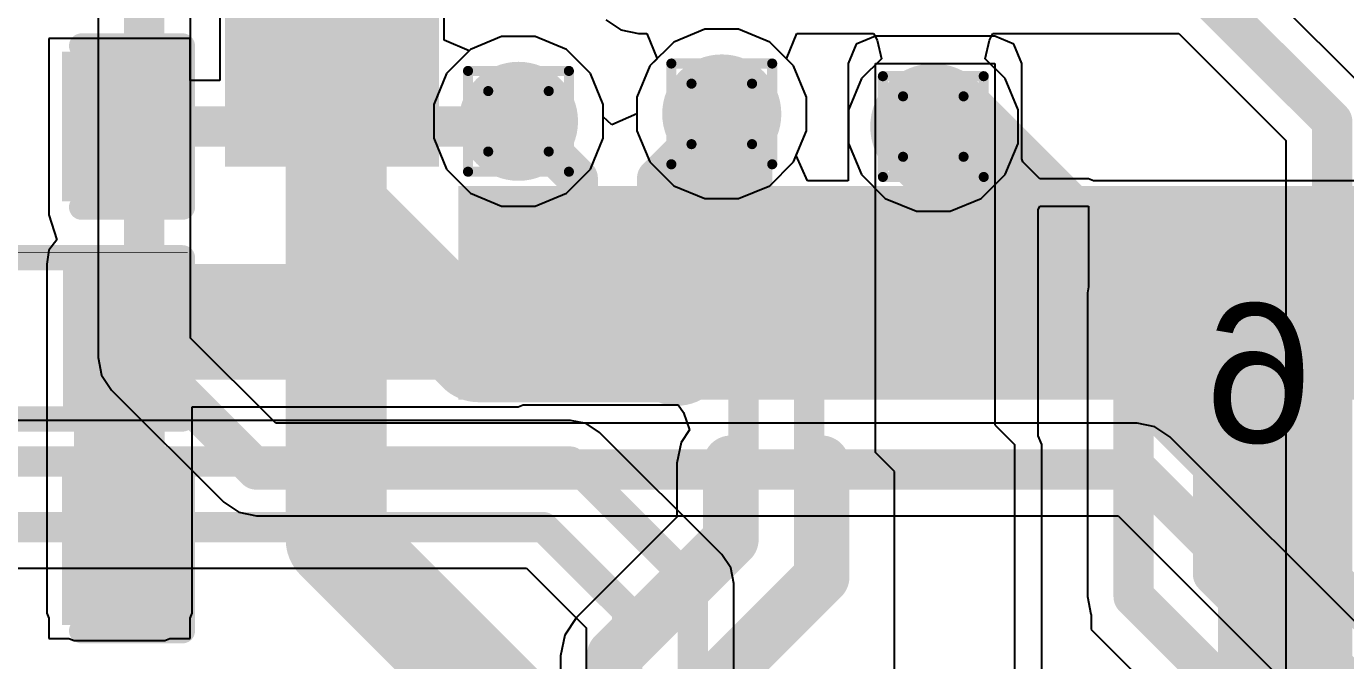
# Model space of a CAD drawing. Header units: inches. Extents: x -22 to 5433, y -13 to 5447.
# Drawn here: x 23.31 to 29.95, y 10.19 to 13.39 of the extents above; entities that cross this region are included whole.
import ezdxf

# ---------------------------------------------------------------- set-up
doc = ezdxf.new("R2010")
doc.units = ezdxf.units.IN
for name, color, linetype in [('Bottom Layer', 5, 'Continuous'), ('Bottom Overlay', 54, 'Continuous'), ('Drill Drawing', 1, 'Continuous'), ('Ground', 16, 'Continuous'), ('Power', 76, 'Continuous'), ('Top Layer', 1, 'Continuous'), ('Top Overlay', 2, 'Continuous'), ('Top Paste', 8, 'Continuous'), ('Top Solder', 216, 'Continuous'), ('Via Holes', 16, 'Continuous')]:
    doc.layers.add(name, color=color, linetype=linetype)
doc.styles.add('Arial', font='', dxfattribs={"height": 0.2})
doc.styles.get('Arial').set_extended_font_data('Arial')

msp = doc.modelspace()

# ---------------------------------------------------------------- hatches: boundary and pattern name
at = {"layer": 'Bottom Layer'}
h = msp.add_hatch(color=5, dxfattribs=at)
edge = h.paths.add_edge_path()
edge.add_arc((26.8085, 12.9506), 0.3, 0, 360)
h = msp.add_hatch(color=5, dxfattribs=at)
edge = h.paths.add_edge_path()
edge.add_arc((25.7845, 12.9133), 0.3, 0, 360)
h = msp.add_hatch(color=5, dxfattribs=at)
edge = h.paths.add_edge_path()
edge.add_arc((27.8739, 12.8868), 0.3, 0, 360)
at = {"layer": 'Ground'}
h = msp.add_hatch(color=16, dxfattribs=at)
edge = h.paths.add_edge_path()
edge.add_arc((26.8085, 12.9506), 0.3, 0, 360)
h = msp.add_hatch(color=16, dxfattribs=at)
edge = h.paths.add_edge_path()
edge.add_arc((25.7845, 12.9133), 0.3, 0, 360)
h = msp.add_hatch(color=16, dxfattribs=at)
edge = h.paths.add_edge_path()
edge.add_arc((27.8739, 12.8868), 0.3, 0, 360)
at = {"layer": 'Power'}
h = msp.add_hatch(color=76, dxfattribs=at)
edge = h.paths.add_edge_path()
edge.add_arc((26.8085, 12.9506), 0.3, 0, 360)
h = msp.add_hatch(color=76, dxfattribs=at)
edge = h.paths.add_edge_path()
edge.add_arc((25.7845, 12.9133), 0.3, 0, 360)
h = msp.add_hatch(color=76, dxfattribs=at)
edge = h.paths.add_edge_path()
edge.add_arc((27.8739, 12.8868), 0.3, 0, 360)
at = {"layer": 'Top Layer'}
for points in [[(25.2825, 13.1868), (24.4075, 13.1868), (24.4075, 13.3868), (25.2825, 13.3868)], [(24.0031, 13.2043), (24.0031, 12.5693), (23.5459, 12.5693), (23.5459, 13.2043)], [(25.2825, 12.7868), (24.4075, 12.7868), (24.4075, 12.9868), (25.2825, 12.9868)], [(25.783, 12.4863), (25.783, 11.6113), (25.583, 11.6113), (25.583, 12.4863)], [(26.183, 12.4863), (26.183, 11.6113), (25.983, 11.6113), (25.983, 12.4863)], [(26.583, 12.4863), (26.583, 11.6113), (26.383, 11.6113), (26.383, 12.4863)], [(26.983, 12.4863), (26.983, 11.6113), (26.783, 11.6113), (26.783, 12.4863)], [(27.383, 12.4863), (27.383, 11.6113), (27.183, 11.6113), (27.183, 12.4863)], [(27.783, 12.4863), (27.783, 11.6113), (27.583, 11.6113), (27.583, 12.4863)], [(28.183, 12.4863), (28.183, 11.6113), (27.983, 11.6113), (27.983, 12.4863)], [(28.583, 12.4863), (28.583, 11.6113), (28.383, 11.6113), (28.383, 12.4863)], [(28.983, 12.4863), (28.983, 11.6113), (28.783, 11.6113), (28.783, 12.4863)], [(29.383, 12.4863), (29.383, 11.6113), (29.183, 11.6113), (29.183, 12.4863)], [(29.783, 12.4863), (29.783, 11.6113), (29.583, 11.6113), (29.583, 12.4863)], [(23.5459, 11.6113), (25.783, 11.6113), (25.783, 12.1937), (23.5459, 12.1937)], [(23.5459, 10.4339), (24.0031, 10.4339), (24.0031, 12.1683), (23.5459, 12.1683)], [(24.0031, 12.1366), (24.0031, 11.5016), (23.5459, 11.5016), (23.5459, 12.1366)], [(23.5459, 10.4339), (23.5459, 11.0689), (24.0031, 11.0689), (24.0031, 10.4339)]]:
    msp.add_hatch(color=1, dxfattribs=at).paths.add_polyline_path(points)
h = msp.add_hatch(color=1, dxfattribs=at)
edge = h.paths.add_edge_path()
edge.add_arc((26.8085, 12.9506), 0.3, 0, 360)
h = msp.add_hatch(color=1, dxfattribs=at)
edge = h.paths.add_edge_path()
edge.add_arc((25.7845, 12.9133), 0.3, 0, 360)
h = msp.add_hatch(color=1, dxfattribs=at)
edge = h.paths.add_edge_path()
edge.add_arc((27.8739, 12.8868), 0.3, 0, 360)
at = {"layer": 'Top Paste'}
for points in [[(25.2825, 13.1868), (24.4075, 13.1868), (24.4075, 13.3868), (25.2825, 13.3868)], [(24.0031, 13.2043), (24.0031, 12.5693), (23.5459, 12.5693), (23.5459, 13.2043)], [(25.2825, 12.7868), (24.4075, 12.7868), (24.4075, 12.9868), (25.2825, 12.9868)], [(25.783, 12.4863), (25.783, 11.6113), (25.583, 11.6113), (25.583, 12.4863)], [(26.183, 12.4863), (26.183, 11.6113), (25.983, 11.6113), (25.983, 12.4863)], [(26.583, 12.4863), (26.583, 11.6113), (26.383, 11.6113), (26.383, 12.4863)], [(26.983, 12.4863), (26.983, 11.6113), (26.783, 11.6113), (26.783, 12.4863)], [(27.383, 12.4863), (27.383, 11.6113), (27.183, 11.6113), (27.183, 12.4863)], [(27.783, 12.4863), (27.783, 11.6113), (27.583, 11.6113), (27.583, 12.4863)], [(28.183, 12.4863), (28.183, 11.6113), (27.983, 11.6113), (27.983, 12.4863)], [(28.583, 12.4863), (28.583, 11.6113), (28.383, 11.6113), (28.383, 12.4863)], [(28.983, 12.4863), (28.983, 11.6113), (28.783, 11.6113), (28.783, 12.4863)], [(29.383, 12.4863), (29.383, 11.6113), (29.183, 11.6113), (29.183, 12.4863)], [(29.783, 12.4863), (29.783, 11.6113), (29.583, 11.6113), (29.583, 12.4863)], [(24.0031, 12.1366), (24.0031, 11.5016), (23.5459, 11.5016), (23.5459, 12.1366)], [(23.5459, 10.4339), (23.5459, 11.0689), (24.0031, 11.0689), (24.0031, 10.4339)]]:
    msp.add_hatch(color=8, dxfattribs=at).paths.add_polyline_path(points)
at = {"layer": 'Top Solder'}
for points in [[(25.3841, 13.0852), (24.3059, 13.0852), (24.3059, 13.4884), (25.3841, 13.4884)], [(24.0631, 13.2643), (24.0631, 12.5093), (23.4859, 12.5093), (23.4859, 13.2643)], [(25.3841, 12.6852), (24.3059, 12.6852), (24.3059, 13.0884), (25.3841, 13.0884)], [(25.8846, 12.5879), (25.8846, 11.5097), (25.4814, 11.5097), (25.4814, 12.5879)], [(26.2846, 12.5879), (26.2846, 11.5097), (25.8814, 11.5097), (25.8814, 12.5879)], [(26.6846, 12.5879), (26.6846, 11.5097), (26.2814, 11.5097), (26.2814, 12.5879)], [(27.0846, 12.5879), (27.0846, 11.5097), (26.6814, 11.5097), (26.6814, 12.5879)], [(27.4846, 12.5879), (27.4846, 11.5097), (27.0814, 11.5097), (27.0814, 12.5879)], [(27.8846, 12.5879), (27.8846, 11.5097), (27.4814, 11.5097), (27.4814, 12.5879)], [(28.2846, 12.5879), (28.2846, 11.5097), (27.8814, 11.5097), (27.8814, 12.5879)], [(28.6846, 12.5879), (28.6846, 11.5097), (28.2814, 11.5097), (28.2814, 12.5879)], [(29.0846, 12.5879), (29.0846, 11.5097), (28.6814, 11.5097), (28.6814, 12.5879)], [(29.4846, 12.5879), (29.4846, 11.5097), (29.0814, 11.5097), (29.0814, 12.5879)], [(29.8846, 12.5879), (29.8846, 11.5097), (29.4814, 11.5097), (29.4814, 12.5879)], [(30.2846, 12.5879), (30.2846, 11.5097), (29.8814, 11.5097), (29.8814, 12.5879)], [(24.0581, 12.1916), (24.0581, 11.4466), (23.4909, 11.4466), (23.4909, 12.1916)], [(23.4859, 10.3739), (23.4859, 11.1289), (24.0631, 11.1289), (24.0631, 10.3739)]]:
    msp.add_hatch(color=216, dxfattribs=at).paths.add_polyline_path(points)
at = {"layer": 'Via Holes'}
h = msp.add_hatch(color=7, dxfattribs=at)
edge = h.paths.add_edge_path()
edge.add_arc((26.8085, 12.9506), 0.15, 0, 360)
h = msp.add_hatch(color=7, dxfattribs=at)
edge = h.paths.add_edge_path()
edge.add_arc((25.7845, 12.9133), 0.15, 0, 360)
h = msp.add_hatch(color=7, dxfattribs=at)
edge = h.paths.add_edge_path()
edge.add_arc((27.8739, 12.8868), 0.15, 0, 360)

# ---------------------------------------------------------------- linework, layer by layer
at = {"layer": 'Bottom Layer'}
for points in [[(24.866, 12.4684, 0.508, 0.508, 0), (24.866, 19.9325, 0.508, 0.508, 0)], [(26.8085, 11.9587, 0.508, 0.508, 0), (26.8085, 12.9506, 0.508, 0.508, 0)], [(27.8739, 12.8868, 0.635, 0.635, 0), (29.6257, 11.1349, 0.635, 0.635, 0)], [(24.866, 10.8061, 0.508, 0.508, 0), (24.866, 12.4684, 0.508, 0.508, 0)], [(24.866, 12.4684, 0.508, 0.508, 0), (25.583, 11.7513, 0.508, 0.508, 0)], [(26.583, 11.7333, 0.508, 0.508, 0), (26.8085, 11.9587, 0.508, 0.508, 0)], [(25.583, 11.7513, 0.508, 0.508, 0), (26.5649, 11.7513, 0.508, 0.508, 0)], [(26.5649, 11.7513, 0.508, 0.508, 0), (26.583, 11.7333, 0.508, 0.508, 0)], [(29.6257, 9.3468, 0.635, 0.635, 0), (29.6257, 11.1349, 0.635, 0.635, 0)], [(24.866, 10.8061, 0.508, 0.508, 0), (26.2686, 9.4035, 0.508, 0.508, 0)]]:
    msp.add_lwpolyline(points, format="xyseb", dxfattribs=at)
for points in [[(26.6815, 12.9506, 0.254, 0.254, 1), (26.9355, 12.9506, 0.254, 0.254, 1)], [(27.7151, 12.8868, 0.3175, 0.3175, 1), (28.0326, 12.8868, 0.3175, 0.3175, 1)], [(24.739, 12.4684, 0.254, 0.254, 1), (24.993, 12.4684, 0.254, 0.254, 1)], [(24.739, 12.4684, 0.254, 0.254, 1), (24.993, 12.4684, 0.254, 0.254, 1)], [(24.739, 12.4684, 0.254, 0.254, 1), (24.993, 12.4684, 0.254, 0.254, 1)], [(26.6815, 11.9587, 0.254, 0.254, 1), (26.9355, 11.9587, 0.254, 0.254, 1)], [(26.6815, 11.9587, 0.254, 0.254, 1), (26.9355, 11.9587, 0.254, 0.254, 1)], [(25.456, 11.7513, 0.254, 0.254, 1), (25.71, 11.7513, 0.254, 0.254, 1)], [(25.456, 11.7513, 0.254, 0.254, 1), (25.71, 11.7513, 0.254, 0.254, 1)], [(26.4379, 11.7513, 0.254, 0.254, 1), (26.6919, 11.7513, 0.254, 0.254, 1)], [(26.4379, 11.7513, 0.254, 0.254, 1), (26.6919, 11.7513, 0.254, 0.254, 1)], [(26.456, 11.7333, 0.254, 0.254, 1), (26.71, 11.7333, 0.254, 0.254, 1)], [(26.456, 11.7333, 0.254, 0.254, 1), (26.71, 11.7333, 0.254, 0.254, 1)], [(29.4669, 11.1349, 0.3175, 0.3175, 1), (29.7844, 11.1349, 0.3175, 0.3175, 1)], [(29.4669, 11.1349, 0.3175, 0.3175, 1), (29.7844, 11.1349, 0.3175, 0.3175, 1)], [(24.739, 10.8061, 0.254, 0.254, 1), (24.993, 10.8061, 0.254, 0.254, 1)], [(24.739, 10.8061, 0.254, 0.254, 1), (24.993, 10.8061, 0.254, 0.254, 1)]]:
    msp.add_lwpolyline(points, format="xyseb", close=True, dxfattribs=at)
at = {"layer": 'Drill Drawing'}
for points in [[(26.5545, 13.2046, 0.0508, 0.0508, 0), (27.0625, 13.2046, 0.0508, 0.0508, 0)], [(26.5545, 12.6966, 0.0508, 0.0508, 0), (26.5545, 13.2046, 0.0508, 0.0508, 0)], [(27.0625, 12.6966, 0.0508, 0.0508, 0), (27.0625, 13.2046, 0.0508, 0.0508, 0)], [(25.5305, 13.1673, 0.0508, 0.0508, 0), (26.0385, 13.1673, 0.0508, 0.0508, 0)], [(25.5305, 12.6593, 0.0508, 0.0508, 0), (25.5305, 13.1673, 0.0508, 0.0508, 0)], [(26.0385, 12.6593, 0.0508, 0.0508, 0), (26.0385, 13.1673, 0.0508, 0.0508, 0)], [(27.6199, 13.1408, 0.0508, 0.0508, 0), (28.1279, 13.1408, 0.0508, 0.0508, 0)], [(27.6199, 12.6328, 0.0508, 0.0508, 0), (27.6199, 13.1408, 0.0508, 0.0508, 0)], [(28.1279, 12.6328, 0.0508, 0.0508, 0), (28.1279, 13.1408, 0.0508, 0.0508, 0)], [(25.6321, 13.0657, 0.0508, 0.0508, 0), (25.9369, 13.0657, 0.0508, 0.0508, 0)], [(25.6321, 12.7609, 0.0508, 0.0508, 0), (25.6321, 13.0657, 0.0508, 0.0508, 0)], [(25.9369, 12.7609, 0.0508, 0.0508, 0), (25.9369, 13.0657, 0.0508, 0.0508, 0)], [(26.6561, 13.103, 0.0508, 0.0508, 0), (26.9609, 13.103, 0.0508, 0.0508, 0)], [(26.6561, 12.7982, 0.0508, 0.0508, 0), (26.6561, 13.103, 0.0508, 0.0508, 0)], [(26.9609, 12.7982, 0.0508, 0.0508, 0), (26.9609, 13.103, 0.0508, 0.0508, 0)], [(27.7215, 13.0392, 0.0508, 0.0508, 0), (28.0263, 13.0392, 0.0508, 0.0508, 0)], [(27.7215, 12.7344, 0.0508, 0.0508, 0), (27.7215, 13.0392, 0.0508, 0.0508, 0)], [(28.0263, 12.7344, 0.0508, 0.0508, 0), (28.0263, 13.0392, 0.0508, 0.0508, 0)], [(25.6321, 12.7609, 0.0508, 0.0508, 0), (25.9369, 12.7609, 0.0508, 0.0508, 0)], [(26.6561, 12.7982, 0.0508, 0.0508, 0), (26.9609, 12.7982, 0.0508, 0.0508, 0)], [(27.7215, 12.7344, 0.0508, 0.0508, 0), (28.0263, 12.7344, 0.0508, 0.0508, 0)], [(26.5545, 12.6966, 0.0508, 0.0508, 0), (27.0625, 12.6966, 0.0508, 0.0508, 0)], [(25.5305, 12.6593, 0.0508, 0.0508, 0), (26.0385, 12.6593, 0.0508, 0.0508, 0)], [(27.6199, 12.6328, 0.0508, 0.0508, 0), (28.1279, 12.6328, 0.0508, 0.0508, 0)]]:
    msp.add_lwpolyline(points, format="xyseb", dxfattribs=at)
for points in [[(26.5418, 13.2046, 0.0254, 0.0254, 1), (26.5672, 13.2046, 0.0254, 0.0254, 1)], [(26.5418, 13.2046, 0.0254, 0.0254, 1), (26.5672, 13.2046, 0.0254, 0.0254, 1)], [(27.0498, 13.2046, 0.0254, 0.0254, 1), (27.0752, 13.2046, 0.0254, 0.0254, 1)], [(27.0498, 13.2046, 0.0254, 0.0254, 1), (27.0752, 13.2046, 0.0254, 0.0254, 1)], [(25.5178, 13.1673, 0.0254, 0.0254, 1), (25.5432, 13.1673, 0.0254, 0.0254, 1)], [(25.5178, 13.1673, 0.0254, 0.0254, 1), (25.5432, 13.1673, 0.0254, 0.0254, 1)], [(26.0258, 13.1673, 0.0254, 0.0254, 1), (26.0512, 13.1673, 0.0254, 0.0254, 1)], [(26.0258, 13.1673, 0.0254, 0.0254, 1), (26.0512, 13.1673, 0.0254, 0.0254, 1)], [(27.6072, 13.1408, 0.0254, 0.0254, 1), (27.6326, 13.1408, 0.0254, 0.0254, 1)], [(27.6072, 13.1408, 0.0254, 0.0254, 1), (27.6326, 13.1408, 0.0254, 0.0254, 1)], [(28.1152, 13.1408, 0.0254, 0.0254, 1), (28.1406, 13.1408, 0.0254, 0.0254, 1)], [(28.1152, 13.1408, 0.0254, 0.0254, 1), (28.1406, 13.1408, 0.0254, 0.0254, 1)], [(25.6194, 13.0657, 0.0254, 0.0254, 1), (25.6448, 13.0657, 0.0254, 0.0254, 1)], [(25.6194, 13.0657, 0.0254, 0.0254, 1), (25.6448, 13.0657, 0.0254, 0.0254, 1)], [(25.9242, 13.0657, 0.0254, 0.0254, 1), (25.9496, 13.0657, 0.0254, 0.0254, 1)], [(25.9242, 13.0657, 0.0254, 0.0254, 1), (25.9496, 13.0657, 0.0254, 0.0254, 1)], [(26.6434, 13.103, 0.0254, 0.0254, 1), (26.6688, 13.103, 0.0254, 0.0254, 1)], [(26.6434, 13.103, 0.0254, 0.0254, 1), (26.6688, 13.103, 0.0254, 0.0254, 1)], [(26.9482, 13.103, 0.0254, 0.0254, 1), (26.9736, 13.103, 0.0254, 0.0254, 1)], [(26.9482, 13.103, 0.0254, 0.0254, 1), (26.9736, 13.103, 0.0254, 0.0254, 1)], [(27.7088, 13.0392, 0.0254, 0.0254, 1), (27.7342, 13.0392, 0.0254, 0.0254, 1)], [(27.7088, 13.0392, 0.0254, 0.0254, 1), (27.7342, 13.0392, 0.0254, 0.0254, 1)], [(28.0136, 13.0392, 0.0254, 0.0254, 1), (28.039, 13.0392, 0.0254, 0.0254, 1)], [(28.0136, 13.0392, 0.0254, 0.0254, 1), (28.039, 13.0392, 0.0254, 0.0254, 1)], [(25.6194, 12.7609, 0.0254, 0.0254, 1), (25.6448, 12.7609, 0.0254, 0.0254, 1)], [(25.6194, 12.7609, 0.0254, 0.0254, 1), (25.6448, 12.7609, 0.0254, 0.0254, 1)], [(25.9242, 12.7609, 0.0254, 0.0254, 1), (25.9496, 12.7609, 0.0254, 0.0254, 1)], [(25.9242, 12.7609, 0.0254, 0.0254, 1), (25.9496, 12.7609, 0.0254, 0.0254, 1)], [(26.6434, 12.7982, 0.0254, 0.0254, 1), (26.6688, 12.7982, 0.0254, 0.0254, 1)], [(26.6434, 12.7982, 0.0254, 0.0254, 1), (26.6688, 12.7982, 0.0254, 0.0254, 1)], [(26.9482, 12.7982, 0.0254, 0.0254, 1), (26.9736, 12.7982, 0.0254, 0.0254, 1)], [(26.9482, 12.7982, 0.0254, 0.0254, 1), (26.9736, 12.7982, 0.0254, 0.0254, 1)], [(27.7088, 12.7344, 0.0254, 0.0254, 1), (27.7342, 12.7344, 0.0254, 0.0254, 1)], [(27.7088, 12.7344, 0.0254, 0.0254, 1), (27.7342, 12.7344, 0.0254, 0.0254, 1)], [(28.0136, 12.7344, 0.0254, 0.0254, 1), (28.039, 12.7344, 0.0254, 0.0254, 1)], [(28.0136, 12.7344, 0.0254, 0.0254, 1), (28.039, 12.7344, 0.0254, 0.0254, 1)], [(26.5418, 12.6966, 0.0254, 0.0254, 1), (26.5672, 12.6966, 0.0254, 0.0254, 1)], [(26.5418, 12.6966, 0.0254, 0.0254, 1), (26.5672, 12.6966, 0.0254, 0.0254, 1)], [(27.0498, 12.6966, 0.0254, 0.0254, 1), (27.0752, 12.6966, 0.0254, 0.0254, 1)], [(27.0498, 12.6966, 0.0254, 0.0254, 1), (27.0752, 12.6966, 0.0254, 0.0254, 1)], [(25.5178, 12.6593, 0.0254, 0.0254, 1), (25.5432, 12.6593, 0.0254, 0.0254, 1)], [(25.5178, 12.6593, 0.0254, 0.0254, 1), (25.5432, 12.6593, 0.0254, 0.0254, 1)], [(26.0258, 12.6593, 0.0254, 0.0254, 1), (26.0512, 12.6593, 0.0254, 0.0254, 1)], [(26.0258, 12.6593, 0.0254, 0.0254, 1), (26.0512, 12.6593, 0.0254, 0.0254, 1)], [(27.6072, 12.6328, 0.0254, 0.0254, 1), (27.6326, 12.6328, 0.0254, 0.0254, 1)], [(27.6072, 12.6328, 0.0254, 0.0254, 1), (27.6326, 12.6328, 0.0254, 0.0254, 1)], [(28.1152, 12.6328, 0.0254, 0.0254, 1), (28.1406, 12.6328, 0.0254, 0.0254, 1)], [(28.1152, 12.6328, 0.0254, 0.0254, 1), (28.1406, 12.6328, 0.0254, 0.0254, 1)]]:
    msp.add_lwpolyline(points, format="xyseb", close=True, dxfattribs=at)
at = {"layer": 'Ground'}
for p, q in [((30.0478, 13.0781), (29.3721, 13.7538)), ((26.2249, 13.4242), (26.3005, 13.3737)), ((26.3005, 13.3737), (26.3897, 13.3559)), ((26.3897, 13.3559), (26.4303, 13.3559)), ((26.4303, 13.3559), (26.4829, 13.2289)), ((27.1341, 13.2289), (27.1867, 13.3559)), ((27.1867, 13.3559), (27.5732, 13.3559)), ((27.5732, 13.3559), (27.5915, 13.3227)), ((28.1563, 13.3227), (28.1745, 13.3559)), ((28.1745, 13.3559), (29.1107, 13.3559)), ((29.1107, 13.3559), (29.6499, 12.8167)), ((25.6996, 13.3403), (25.5426, 13.2752)), ((25.8694, 13.3403), (25.6996, 13.3403)), ((26.0264, 13.2752), (25.8694, 13.3403)), ((27.5915, 13.3227), (27.6122, 13.2289)), ((28.1356, 13.2289), (28.1563, 13.3227)), ((25.5426, 13.2752), (25.4225, 13.1551)), ((26.1465, 13.1551), (26.0264, 13.2752)), ((26.4829, 13.2289), (26.4465, 13.1925)), ((27.1705, 13.1925), (27.1341, 13.2289)), ((27.6122, 13.2289), (27.5119, 13.1286)), ((28.2358, 13.1286), (28.1356, 13.2289)), ((26.4465, 13.1925), (26.3815, 13.0356)), ((27.2355, 13.0356), (27.1705, 13.1925)), ((25.4225, 13.1551), (25.3575, 12.9982)), ((26.2115, 12.9982), (26.1465, 13.1551)), ((27.5119, 13.1286), (27.4469, 12.9717)), ((28.3009, 12.9717), (28.2358, 13.1286)), ((26.3815, 13.0356), (26.3815, 12.8657)), ((27.2355, 12.8657), (27.2355, 13.0356)), ((25.3575, 12.9982), (25.3575, 12.8283)), ((26.2115, 12.8283), (26.2115, 12.9982)), ((27.4469, 12.9717), (27.4469, 12.8018)), ((28.3009, 12.8018), (28.3009, 12.9717)), ((25.3575, 12.8283), (25.4225, 12.6714)), ((26.1465, 12.6714), (26.2115, 12.8283)), ((26.3815, 12.8657), (26.4465, 12.7088)), ((27.1705, 12.7088), (27.2355, 12.8657)), ((27.4469, 12.8018), (27.5119, 12.6449)), ((28.2358, 12.6449), (28.3009, 12.8018)), ((29.6499, 12.8167), (29.6499, 8.0591)), ((26.4465, 12.7088), (26.5666, 12.5887)), ((27.0503, 12.5887), (27.1705, 12.7088)), ((25.4225, 12.6714), (25.5426, 12.5513)), ((26.0264, 12.5513), (26.1465, 12.6714)), ((27.5119, 12.6449), (27.632, 12.5248)), ((28.1157, 12.5248), (28.2358, 12.6449)), ((26.5666, 12.5887), (26.7235, 12.5236)), ((26.8934, 12.5236), (27.0503, 12.5887)), ((25.5426, 12.5513), (25.6996, 12.4863)), ((25.8694, 12.4863), (26.0264, 12.5513)), ((26.7235, 12.5236), (26.8934, 12.5236)), ((27.632, 12.5248), (27.7889, 12.4598)), ((27.9588, 12.4598), (28.1157, 12.5248)), ((25.6996, 12.4863), (25.8694, 12.4863)), ((27.7889, 12.4598), (27.9588, 12.4598)), ((26.0468, 11.4052), (22.6074, 11.4052)), ((26.1261, 11.3895), (26.0468, 11.4052)), ((26.0468, 11.4052), (26.0468, 11.4052)), ((26.1933, 11.3445), (26.1261, 11.3895)), ((26.8088, 10.7291), (26.1933, 11.3445)), ((26.8537, 10.6619), (26.8088, 10.7291)), ((26.8088, 10.7291), (26.8088, 10.7291)), ((16.6856, 10.6607), (25.8242, 10.6607)), ((25.8242, 10.6607), (26.1249, 10.36)), ((26.8695, 10.5826), (26.8537, 10.6619)), ((26.8695, 7.4069), (26.8695, 10.5826)), ((26.8695, 10.5826), (26.8695, 10.5826)), ((26.1249, 10.36), (26.1249, 9.625))]:
    msp.add_line(p, q, dxfattribs=at)
for points in [[(29.2073, 13.589, 0.2032, 0.2032, 0), (29.883, 12.9133, 0.2032, 0.2032, 0)], [(29.883, 7.9625, 0.2032, 0.2032, 0), (29.883, 12.9133, 0.2032, 0.2032, 0)], [(8.7833, 11.198, 0.1524, 0.1524, 0), (26.0468, 11.198, 0.1524, 0.1524, 0)], [(26.0468, 11.198, 0.1524, 0.1524, 0), (26.6623, 10.5826, 0.1524, 0.1524, 0)], [(8.6465, 10.8678, 0.1524, 0.1524, 0), (25.9101, 10.8678, 0.1524, 0.1524, 0)], [(25.9101, 10.8678, 0.1524, 0.1524, 0), (26.3321, 10.4458, 0.1524, 0.1524, 0)], [(26.6623, 7.1783, 0.1524, 0.1524, 0), (26.6623, 10.5826, 0.1524, 0.1524, 0)], [(26.3321, 9.9246, 0.1524, 0.1524, 0), (26.3321, 10.4458, 0.1524, 0.1524, 0)]]:
    msp.add_lwpolyline(points, format="xyseb", dxfattribs=at)
for points in [[(29.8322, 12.9133, 0.1016, 0.1016, 1), (29.9338, 12.9133, 0.1016, 0.1016, 1)], [(29.8322, 12.9133, 0.1016, 0.1016, 1), (29.9338, 12.9133, 0.1016, 0.1016, 1)], [(26.0087, 11.198, 0.0762, 0.0762, 1), (26.0849, 11.198, 0.0762, 0.0762, 1)], [(26.0087, 11.198, 0.0762, 0.0762, 1), (26.0849, 11.198, 0.0762, 0.0762, 1)], [(25.872, 10.8678, 0.0762, 0.0762, 1), (25.9482, 10.8678, 0.0762, 0.0762, 1)], [(25.872, 10.8678, 0.0762, 0.0762, 1), (25.9482, 10.8678, 0.0762, 0.0762, 1)], [(26.6242, 10.5826, 0.0762, 0.0762, 1), (26.7004, 10.5826, 0.0762, 0.0762, 1)], [(26.6242, 10.5826, 0.0762, 0.0762, 1), (26.7004, 10.5826, 0.0762, 0.0762, 1)], [(26.294, 10.4458, 0.0762, 0.0762, 1), (26.3702, 10.4458, 0.0762, 0.0762, 1)], [(26.294, 10.4458, 0.0762, 0.0762, 1), (26.3702, 10.4458, 0.0762, 0.0762, 1)]]:
    msp.add_lwpolyline(points, format="xyseb", close=True, dxfattribs=at)
at = {"layer": 'Power'}
for p, q in [((23.6668, 13.7211), (23.6668, 11.7232)), ((24.133, 11.8197), (24.133, 13.7211)), ((26.7235, 13.3776), (26.5666, 13.3126)), ((26.8934, 13.3776), (26.7235, 13.3776)), ((27.0503, 13.3126), (26.8934, 13.3776)), ((26.5666, 13.3126), (26.4465, 13.1925)), ((27.1705, 13.1925), (27.0503, 13.3126)), ((26.4465, 13.1925), (26.3815, 13.0356)), ((27.2355, 13.0356), (27.1705, 13.1925)), ((26.3815, 13.0356), (26.3815, 12.8657)), ((27.2355, 12.8657), (27.2355, 13.0356)), ((26.3815, 12.8657), (26.4465, 12.7088)), ((27.1705, 12.7088), (27.2355, 12.8657)), ((26.4465, 12.7088), (26.5666, 12.5887)), ((27.0503, 12.5887), (27.1705, 12.7088)), ((26.5666, 12.5887), (26.7235, 12.5236)), ((26.8934, 12.5236), (27.0503, 12.5887)), ((26.7235, 12.5236), (26.8934, 12.5236)), ((24.5618, 11.3909), (24.133, 11.8197)), ((23.6668, 11.7232), (23.6846, 11.634)), ((23.6846, 11.634), (23.7351, 11.5584)), ((23.7351, 11.5584), (24.3004, 10.993)), ((28.9009, 11.3909), (24.5618, 11.3909)), ((28.9901, 11.3732), (28.9009, 11.3909)), ((29.0657, 11.3226), (28.9901, 11.3732)), ((30.2332, 10.1551), (29.0657, 11.3226)), ((24.3004, 10.993), (24.3761, 10.9425)), ((24.3761, 10.9425), (24.4653, 10.9247)), ((24.4653, 10.9247), (28.8044, 10.9247)), ((28.8044, 10.9247), (31.2892, 8.4399))]:
    msp.add_line(p, q, dxfattribs=at)
for points in [[(23.8999, 11.7232, 0.2032, 0.2032, 0), (23.8999, 14.0868, 0.2032, 0.2032, 0)], [(23.8999, 11.7232, 0.2032, 0.2032, 0), (24.4653, 11.1578, 0.2032, 0.2032, 0)], [(24.4653, 11.1578, 0.2032, 0.2032, 0), (28.9009, 11.1578, 0.2032, 0.2032, 0)], [(28.9009, 11.1578, 0.2032, 0.2032, 0), (39.0623, 0.9965, 0.2032, 0.2032, 0)]]:
    msp.add_lwpolyline(points, format="xyseb", dxfattribs=at)
for points in [[(23.8491, 11.7232, 0.1016, 0.1016, 1), (23.9507, 11.7232, 0.1016, 0.1016, 1)], [(23.8491, 11.7232, 0.1016, 0.1016, 1), (23.9507, 11.7232, 0.1016, 0.1016, 1)], [(24.4145, 11.1578, 0.1016, 0.1016, 1), (24.5161, 11.1578, 0.1016, 0.1016, 1)], [(24.4145, 11.1578, 0.1016, 0.1016, 1), (24.5161, 11.1578, 0.1016, 0.1016, 1)], [(28.8501, 11.1578, 0.1016, 0.1016, 1), (28.9517, 11.1578, 0.1016, 0.1016, 1)], [(28.8501, 11.1578, 0.1016, 0.1016, 1), (28.9517, 11.1578, 0.1016, 0.1016, 1)]]:
    msp.add_lwpolyline(points, format="xyseb", close=True, dxfattribs=at)
at = {"layer": 'Top Layer'}
for p, q in [((25.4095, 13.3217), (25.4095, 13.7902)), ((24.2805, 13.6839), (24.2805, 13.1198)), ((26.7235, 13.3776), (26.5666, 13.3126)), ((26.8934, 13.3776), (26.7235, 13.3776)), ((27.0503, 13.3126), (26.8934, 13.3776)), ((24.1301, 13.3313), (23.4189, 13.3313)), ((23.4189, 13.3313), (23.4189, 12.4423)), ((24.1301, 13.1198), (24.1301, 13.3313)), ((25.5365, 13.2691), (25.4095, 13.3217)), ((25.6996, 13.3403), (25.5426, 13.2752)), ((25.8694, 13.3403), (25.6996, 13.3403)), ((26.0264, 13.2752), (25.8694, 13.3403)), ((26.5666, 13.3126), (26.4465, 13.1925)), ((27.1705, 13.1925), (27.0503, 13.3126)), ((27.4858, 13.3015), (27.4455, 13.2043)), ((27.583, 13.3417), (27.4858, 13.3015)), ((28.183, 13.3417), (27.583, 13.3417)), ((28.2802, 13.3015), (28.183, 13.3417)), ((28.3205, 13.2043), (28.2802, 13.3015)), ((25.5426, 13.2752), (25.5365, 13.2691)), ((26.1465, 13.1551), (26.0264, 13.2752)), ((26.4465, 13.1925), (26.3815, 13.0356)), ((27.2355, 13.0356), (27.1705, 13.1925)), ((27.4455, 13.2043), (27.4455, 12.6133)), ((27.583, 11.244), (27.583, 13.2043)), ((27.583, 13.2043), (28.183, 13.2043)), ((28.183, 13.2043), (28.183, 11.3833)), ((28.3205, 12.7248), (28.3205, 13.2043)), ((24.2805, 13.1198), (24.1301, 13.1198)), ((26.2115, 12.9982), (26.1465, 13.1551)), ((26.3815, 13.0356), (26.3815, 12.9516)), ((27.2355, 12.8657), (27.2355, 13.0356)), ((26.2115, 12.9356), (26.2115, 12.9982)), ((26.2545, 12.896), (26.2115, 12.9356)), ((26.3815, 12.9516), (26.2545, 12.896)), ((27.1835, 12.7403), (27.2355, 12.8657)), ((27.2409, 12.6133), (27.1835, 12.7403)), ((28.3256, 12.7094), (28.3205, 12.7248)), ((28.4103, 12.6237), (28.3256, 12.7094)), ((27.4455, 12.6133), (27.2409, 12.6133)), ((28.656, 12.6237), (28.4103, 12.6237)), ((28.6813, 12.6133), (28.656, 12.6237)), ((30.9981, 12.6133), (28.6813, 12.6133)), ((23.4189, 12.4423), (23.4189, 12.4423)), ((23.4189, 12.4423), (23.4587, 12.3153)), ((28.4023, 12.4669), (28.4103, 12.4863)), ((28.4023, 11.3271), (28.4023, 12.4669)), ((28.4103, 12.4863), (28.656, 12.4863)), ((28.656, 12.4863), (28.656, 12.0793)), ((23.4587, 12.3153), (23.4189, 12.2636)), ((23.4189, 12.2636), (23.4084, 12.1937)), ((23.4189, 12.2636), (23.4189, 12.2636)), ((23.4084, 12.1937), (23.4084, 11.6113)), ((28.656, 12.0793), (28.6499, 12.0488)), ((28.6499, 12.0488), (28.6499, 10.9761)), ((23.4084, 11.6113), (23.4084, 10.4339)), ((24.1406, 10.4339), (24.1406, 11.4738)), ((24.1406, 11.4738), (25.783, 11.4738)), ((25.783, 11.4738), (25.8083, 11.4843)), ((25.8083, 11.4843), (26.5894, 11.4843)), ((26.5894, 11.4843), (26.6165, 11.4461)), ((26.6165, 11.4461), (26.6456, 11.3573)), ((28.183, 11.3833), (28.283, 11.2833)), ((26.6456, 11.3573), (26.6032, 11.2938)), ((28.4205, 11.2833), (28.4023, 11.3271)), ((26.6032, 11.2938), (26.5825, 11.1897)), ((27.6784, 11.1486), (27.583, 11.244)), ((28.283, 11.2833), (28.283, 8.8493)), ((28.4205, 9.4335), (28.4205, 11.2833)), ((28.4205, 11.2833), (28.4205, 11.2833)), ((26.5825, 11.1897), (26.5825, 10.9178)), ((27.6784, 8.8493), (27.6784, 11.1486)), ((28.6499, 10.9761), (28.6499, 10.5172)), ((26.5825, 10.9178), (26.0763, 10.4116)), ((28.6499, 10.5172), (28.6677, 10.428)), ((23.4084, 10.4339), (23.4189, 10.4087)), ((24.1301, 10.4087), (24.1406, 10.4339)), ((23.4189, 10.4087), (23.4189, 10.3069)), ((24.1301, 10.3069), (24.1301, 10.4087)), ((26.0763, 10.4116), (26.0174, 10.3234)), ((28.6677, 10.428), (28.6687, 10.4264)), ((28.6687, 10.4264), (28.6687, 10.3519)), ((23.4189, 10.3069), (23.5206, 10.3069)), ((23.5206, 10.3069), (23.5459, 10.2965)), ((24.0031, 10.2965), (24.0284, 10.3069)), ((24.0284, 10.3069), (24.1301, 10.3069)), ((26.0174, 10.3234), (25.9967, 10.2194)), ((28.6687, 10.3519), (29.883, 9.1376)), ((23.5459, 10.2965), (24.0031, 10.2965)), ((25.9967, 10.2194), (25.9967, 9.4653))]:
    msp.add_line(p, q, dxfattribs=at)
for points in [[(26.483, 12.6252, 0.2032, 0.2032, 0), (26.8085, 12.9506, 0.2032, 0.2032, 0)], [(23.7745, 12.8868, 0.2032, 0.2032, 0), (24.845, 12.8868, 0.2032, 0.2032, 0)], [(24.845, 12.8868, 0.2032, 0.2032, 0), (25.7844, 12.8868, 0.2032, 0.2032, 0)], [(25.7579, 12.9133, 0.2032, 0.2032, 0), (25.7845, 12.9133, 0.2032, 0.2032, 0)], [(25.7844, 12.9132, 0.2032, 0.2032, 0), (25.7845, 12.9133, 0.2032, 0.2032, 0)], [(25.7844, 12.8868, 0.2032, 0.2032, 0), (25.7844, 12.9132, 0.2032, 0.2032, 0)], [(25.7844, 12.8868, 0.2032, 0.2032, 0), (25.8221, 12.8868, 0.2032, 0.2032, 0)], [(25.8221, 12.8868, 0.2032, 0.2032, 0), (26.083, 12.6258, 0.2032, 0.2032, 0)], [(26.083, 12.0488, 0.2032, 0.2032, 0), (26.083, 12.6258, 0.2032, 0.2032, 0)], [(26.483, 12.0488, 0.2032, 0.2032, 0), (26.483, 12.6252, 0.2032, 0.2032, 0)], [(26.883, 12.0488, 0.1524, 0.1524, 0), (26.9179, 12.0139, 0.1524, 0.1524, 0)], [(27.2481, 12.0139, 0.1524, 0.1524, 0), (27.283, 12.0488, 0.1524, 0.1524, 0)], [(28.883, 10.9761, 0.2032, 0.2032, 0), (28.883, 12.0488, 0.2032, 0.2032, 0)], [(29.283, 11.0761, 0.2032, 0.2032, 0), (29.283, 12.0488, 0.2032, 0.2032, 0)], [(29.683, 10.8052, 0.2032, 0.2032, 0), (29.683, 12.0488, 0.2032, 0.2032, 0)], [(26.9179, 11.2532, 0.1524, 0.1524, 0), (26.9179, 12.0139, 0.1524, 0.1524, 0)], [(27.2481, 11.2532, 0.1524, 0.1524, 0), (27.2481, 12.0139, 0.1524, 0.1524, 0)], [(26.8544, 10.8052, 0.2794, 0.2794, 0), (26.8544, 11.1897, 0.2794, 0.2794, 0)], [(26.8544, 11.1897, 0.1524, 0.1524, 0), (26.9179, 11.2532, 0.1524, 0.1524, 0)], [(27.3116, 10.6158, 0.2794, 0.2794, 0), (27.3116, 11.1897, 0.2794, 0.2794, 0)], [(27.2481, 11.2532, 0.1524, 0.1524, 0), (27.3116, 11.1897, 0.1524, 0.1524, 0)], [(29.283, 10.63, 0.2032, 0.2032, 0), (29.283, 11.0761, 0.2032, 0.2032, 0)], [(28.883, 10.5172, 0.2032, 0.2032, 0), (28.883, 10.9761, 0.2032, 0.2032, 0)], [(26.2686, 10.2194, 0.2794, 0.2794, 0), (26.8544, 10.8052, 0.2794, 0.2794, 0)], [(29.683, 10.8052, 0.2032, 0.2032, 0), (29.983, 10.5052, 0.2032, 0.2032, 0)], [(26.7258, 10.03, 0.2794, 0.2794, 0), (27.3116, 10.6158, 0.2794, 0.2794, 0)], [(29.283, 10.63, 0.2032, 0.2032, 0), (30.1558, 9.7572, 0.2032, 0.2032, 0)], [(28.883, 10.5172, 0.2032, 0.2032, 0), (30.143, 9.2572, 0.2032, 0.2032, 0)], [(29.983, 10.5052, 0.2032, 0.2032, 0), (30.231, 10.2572, 0.2032, 0.2032, 0)], [(26.2686, 9.3527, 0.2794, 0.2794, 0), (26.2686, 10.2194, 0.2794, 0.2794, 0)]]:
    msp.add_lwpolyline(points, format="xyseb", dxfattribs=at)
for points in [[(26.7577, 12.9506, 0.1016, 0.1016, 1), (26.8593, 12.9506, 0.1016, 0.1016, 1)], [(23.7237, 12.8868, 0.1016, 0.1016, 1), (23.8253, 12.8868, 0.1016, 0.1016, 1)], [(24.7942, 12.8868, 0.1016, 0.1016, 1), (24.8958, 12.8868, 0.1016, 0.1016, 1)], [(24.7942, 12.8868, 0.1016, 0.1016, 1), (24.8958, 12.8868, 0.1016, 0.1016, 1)], [(25.7071, 12.9133, 0.1016, 0.1016, 1), (25.8087, 12.9133, 0.1016, 0.1016, 1)], [(25.7336, 12.9132, 0.1016, 0.1016, 1), (25.8352, 12.9132, 0.1016, 0.1016, 1)], [(25.7336, 12.9132, 0.1016, 0.1016, 1), (25.8352, 12.9132, 0.1016, 0.1016, 1)], [(25.7336, 12.8868, 0.1016, 0.1016, 1), (25.8352, 12.8868, 0.1016, 0.1016, 1)], [(25.7336, 12.8868, 0.1016, 0.1016, 1), (25.8352, 12.8868, 0.1016, 0.1016, 1)], [(25.7336, 12.8868, 0.1016, 0.1016, 1), (25.8352, 12.8868, 0.1016, 0.1016, 1)], [(25.7337, 12.9133, 0.1016, 0.1016, 1), (25.8353, 12.9133, 0.1016, 0.1016, 1)], [(25.7337, 12.9133, 0.1016, 0.1016, 1), (25.8353, 12.9133, 0.1016, 0.1016, 1)], [(25.7713, 12.8868, 0.1016, 0.1016, 1), (25.8729, 12.8868, 0.1016, 0.1016, 1)], [(25.7713, 12.8868, 0.1016, 0.1016, 1), (25.8729, 12.8868, 0.1016, 0.1016, 1)], [(26.0322, 12.6258, 0.1016, 0.1016, 1), (26.1338, 12.6258, 0.1016, 0.1016, 1)], [(26.0322, 12.6258, 0.1016, 0.1016, 1), (26.1338, 12.6258, 0.1016, 0.1016, 1)], [(26.4322, 12.6252, 0.1016, 0.1016, 1), (26.5338, 12.6252, 0.1016, 0.1016, 1)], [(26.4322, 12.6252, 0.1016, 0.1016, 1), (26.5338, 12.6252, 0.1016, 0.1016, 1)], [(26.0322, 12.0488, 0.1016, 0.1016, 1), (26.1338, 12.0488, 0.1016, 0.1016, 1)], [(26.4322, 12.0488, 0.1016, 0.1016, 1), (26.5338, 12.0488, 0.1016, 0.1016, 1)], [(26.8449, 12.0488, 0.0762, 0.0762, 1), (26.9211, 12.0488, 0.0762, 0.0762, 1)], [(27.2449, 12.0488, 0.0762, 0.0762, 1), (27.3211, 12.0488, 0.0762, 0.0762, 1)], [(28.8322, 12.0488, 0.1016, 0.1016, 1), (28.9338, 12.0488, 0.1016, 0.1016, 1)], [(29.2322, 12.0488, 0.1016, 0.1016, 1), (29.3338, 12.0488, 0.1016, 0.1016, 1)], [(29.6322, 12.0488, 0.1016, 0.1016, 1), (29.7338, 12.0488, 0.1016, 0.1016, 1)], [(26.8798, 12.0139, 0.0762, 0.0762, 1), (26.956, 12.0139, 0.0762, 0.0762, 1)], [(26.8798, 12.0139, 0.0762, 0.0762, 1), (26.956, 12.0139, 0.0762, 0.0762, 1)], [(27.21, 12.0139, 0.0762, 0.0762, 1), (27.2862, 12.0139, 0.0762, 0.0762, 1)], [(27.21, 12.0139, 0.0762, 0.0762, 1), (27.2862, 12.0139, 0.0762, 0.0762, 1)], [(26.7846, 11.1897, 0.1397, 0.1397, 1), (26.9243, 11.1897, 0.1397, 0.1397, 1)], [(26.8798, 11.2532, 0.0762, 0.0762, 1), (26.956, 11.2532, 0.0762, 0.0762, 1)], [(26.8798, 11.2532, 0.0762, 0.0762, 1), (26.956, 11.2532, 0.0762, 0.0762, 1)], [(27.21, 11.2532, 0.0762, 0.0762, 1), (27.2862, 11.2532, 0.0762, 0.0762, 1)], [(27.2418, 11.1897, 0.1397, 0.1397, 1), (27.3815, 11.1897, 0.1397, 0.1397, 1)], [(27.21, 11.2532, 0.0762, 0.0762, 1), (27.2862, 11.2532, 0.0762, 0.0762, 1)], [(26.8163, 11.1897, 0.0762, 0.0762, 1), (26.8925, 11.1897, 0.0762, 0.0762, 1)], [(27.2735, 11.1897, 0.0762, 0.0762, 1), (27.3497, 11.1897, 0.0762, 0.0762, 1)], [(29.2322, 11.0761, 0.1016, 0.1016, 1), (29.3338, 11.0761, 0.1016, 0.1016, 1)], [(29.2322, 11.0761, 0.1016, 0.1016, 1), (29.3338, 11.0761, 0.1016, 0.1016, 1)], [(28.8322, 10.9761, 0.1016, 0.1016, 1), (28.9338, 10.9761, 0.1016, 0.1016, 1)], [(28.8322, 10.9761, 0.1016, 0.1016, 1), (28.9338, 10.9761, 0.1016, 0.1016, 1)], [(26.7846, 10.8052, 0.1397, 0.1397, 1), (26.9243, 10.8052, 0.1397, 0.1397, 1)], [(26.7846, 10.8052, 0.1397, 0.1397, 1), (26.9243, 10.8052, 0.1397, 0.1397, 1)], [(29.6322, 10.8052, 0.1016, 0.1016, 1), (29.7338, 10.8052, 0.1016, 0.1016, 1)], [(29.6322, 10.8052, 0.1016, 0.1016, 1), (29.7338, 10.8052, 0.1016, 0.1016, 1)], [(27.2418, 10.6158, 0.1397, 0.1397, 1), (27.3815, 10.6158, 0.1397, 0.1397, 1)], [(27.2418, 10.6158, 0.1397, 0.1397, 1), (27.3815, 10.6158, 0.1397, 0.1397, 1)], [(29.2322, 10.63, 0.1016, 0.1016, 1), (29.3338, 10.63, 0.1016, 0.1016, 1)], [(29.2322, 10.63, 0.1016, 0.1016, 1), (29.3338, 10.63, 0.1016, 0.1016, 1)], [(28.8322, 10.5172, 0.1016, 0.1016, 1), (28.9338, 10.5172, 0.1016, 0.1016, 1)], [(28.8322, 10.5172, 0.1016, 0.1016, 1), (28.9338, 10.5172, 0.1016, 0.1016, 1)], [(29.9322, 10.5052, 0.1016, 0.1016, 1), (30.0338, 10.5052, 0.1016, 0.1016, 1)], [(29.9322, 10.5052, 0.1016, 0.1016, 1), (30.0338, 10.5052, 0.1016, 0.1016, 1)], [(26.1988, 10.2194, 0.1397, 0.1397, 1), (26.3385, 10.2194, 0.1397, 0.1397, 1)], [(26.1988, 10.2194, 0.1397, 0.1397, 1), (26.3385, 10.2194, 0.1397, 0.1397, 1)]]:
    msp.add_lwpolyline(points, format="xyseb", close=True, dxfattribs=at)
at = {"layer": 'Top Overlay'}
for points in [[(23.584, 13.2932, 0.127, 0.127, 0), (24.092, 13.2932, 0.127, 0.127, 0)], [(24.092, 12.4804, 0.127, 0.127, 0), (24.092, 13.2932, 0.127, 0.127, 0)], [(24.783, 11.9868, 0.2, 0.2, 0), (24.783, 12.4868, 0.2, 0.2, 0)], [(23.584, 12.4804, 0.127, 0.127, 0), (24.092, 12.4804, 0.127, 0.127, 0)], [(22.5172, 12.2255, 0.127, 0.127, 0), (24.092, 12.2255, 0.127, 0.127, 0)], [(22.4918, 12.2509, 0.00323, 0.00323, 0), (24.1174, 12.2509, 0.00323, 0.00323, 0)], [(24.092, 11.4127, 0.127, 0.127, 0), (24.092, 12.2255, 0.127, 0.127, 0)], [(24.783, 11.9868, 0.2, 0.2, 0), (25.283, 11.9868, 0.2, 0.2, 0)], [(22.5172, 11.4127, 0.127, 0.127, 0), (24.092, 11.4127, 0.127, 0.127, 0)], [(23.584, 11.1578, 0.127, 0.127, 0), (24.092, 11.1578, 0.127, 0.127, 0)], [(24.092, 10.345, 0.127, 0.127, 0), (24.092, 11.1578, 0.127, 0.127, 0)], [(23.584, 10.345, 0.127, 0.127, 0), (24.092, 10.345, 0.127, 0.127, 0)]]:
    msp.add_lwpolyline(points, format="xyseb", dxfattribs=at)
for points in [[(23.5523, 13.2932, 0.0635, 0.0635, 1), (23.6158, 13.2932, 0.0635, 0.0635, 1)], [(24.0603, 13.2932, 0.0635, 0.0635, 1), (24.1238, 13.2932, 0.0635, 0.0635, 1)], [(24.0603, 13.2932, 0.0635, 0.0635, 1), (24.1238, 13.2932, 0.0635, 0.0635, 1)], [(24.733, 12.4868, 0.1, 0.1, 1), (24.833, 12.4868, 0.1, 0.1, 1)], [(23.5523, 12.4804, 0.0635, 0.0635, 1), (23.6158, 12.4804, 0.0635, 0.0635, 1)], [(24.0603, 12.4804, 0.0635, 0.0635, 1), (24.1238, 12.4804, 0.0635, 0.0635, 1)], [(24.0603, 12.4804, 0.0635, 0.0635, 1), (24.1238, 12.4804, 0.0635, 0.0635, 1)], [(24.0603, 12.2255, 0.0635, 0.0635, 1), (24.1238, 12.2255, 0.0635, 0.0635, 1)], [(24.0603, 12.2255, 0.0635, 0.0635, 1), (24.1238, 12.2255, 0.0635, 0.0635, 1)], [(24.1166, 12.2509, 0.00161, 0.00161, 1), (24.1182, 12.2509, 0.00161, 0.00161, 1)], [(24.733, 11.9868, 0.1, 0.1, 1), (24.833, 11.9868, 0.1, 0.1, 1)], [(24.733, 11.9868, 0.1, 0.1, 1), (24.833, 11.9868, 0.1, 0.1, 1)], [(25.233, 11.9868, 0.1, 0.1, 1), (25.333, 11.9868, 0.1, 0.1, 1)], [(24.0603, 11.4127, 0.0635, 0.0635, 1), (24.1238, 11.4127, 0.0635, 0.0635, 1)], [(24.0603, 11.4127, 0.0635, 0.0635, 1), (24.1238, 11.4127, 0.0635, 0.0635, 1)], [(23.5523, 11.1578, 0.0635, 0.0635, 1), (23.6158, 11.1578, 0.0635, 0.0635, 1)], [(24.0603, 11.1578, 0.0635, 0.0635, 1), (24.1238, 11.1578, 0.0635, 0.0635, 1)], [(24.0603, 11.1578, 0.0635, 0.0635, 1), (24.1238, 11.1578, 0.0635, 0.0635, 1)], [(23.5523, 10.345, 0.0635, 0.0635, 1), (23.6158, 10.345, 0.0635, 0.0635, 1)], [(24.0603, 10.345, 0.0635, 0.0635, 1), (24.1238, 10.345, 0.0635, 0.0635, 1)], [(24.0603, 10.345, 0.0635, 0.0635, 1), (24.1238, 10.345, 0.0635, 0.0635, 1)]]:
    msp.add_lwpolyline(points, format="xyseb", close=True, dxfattribs=at)

# ---------------------------------------------------------------- texts
at = {"layer": 'Bottom Overlay', "style": 'Arial', "text_generation_flag": 2}
msp.add_text('9', height=0.7, rotation=180, dxfattribs=at).set_placement((29.24, 11.9947))

doc.saveas('drawing.dxf')
